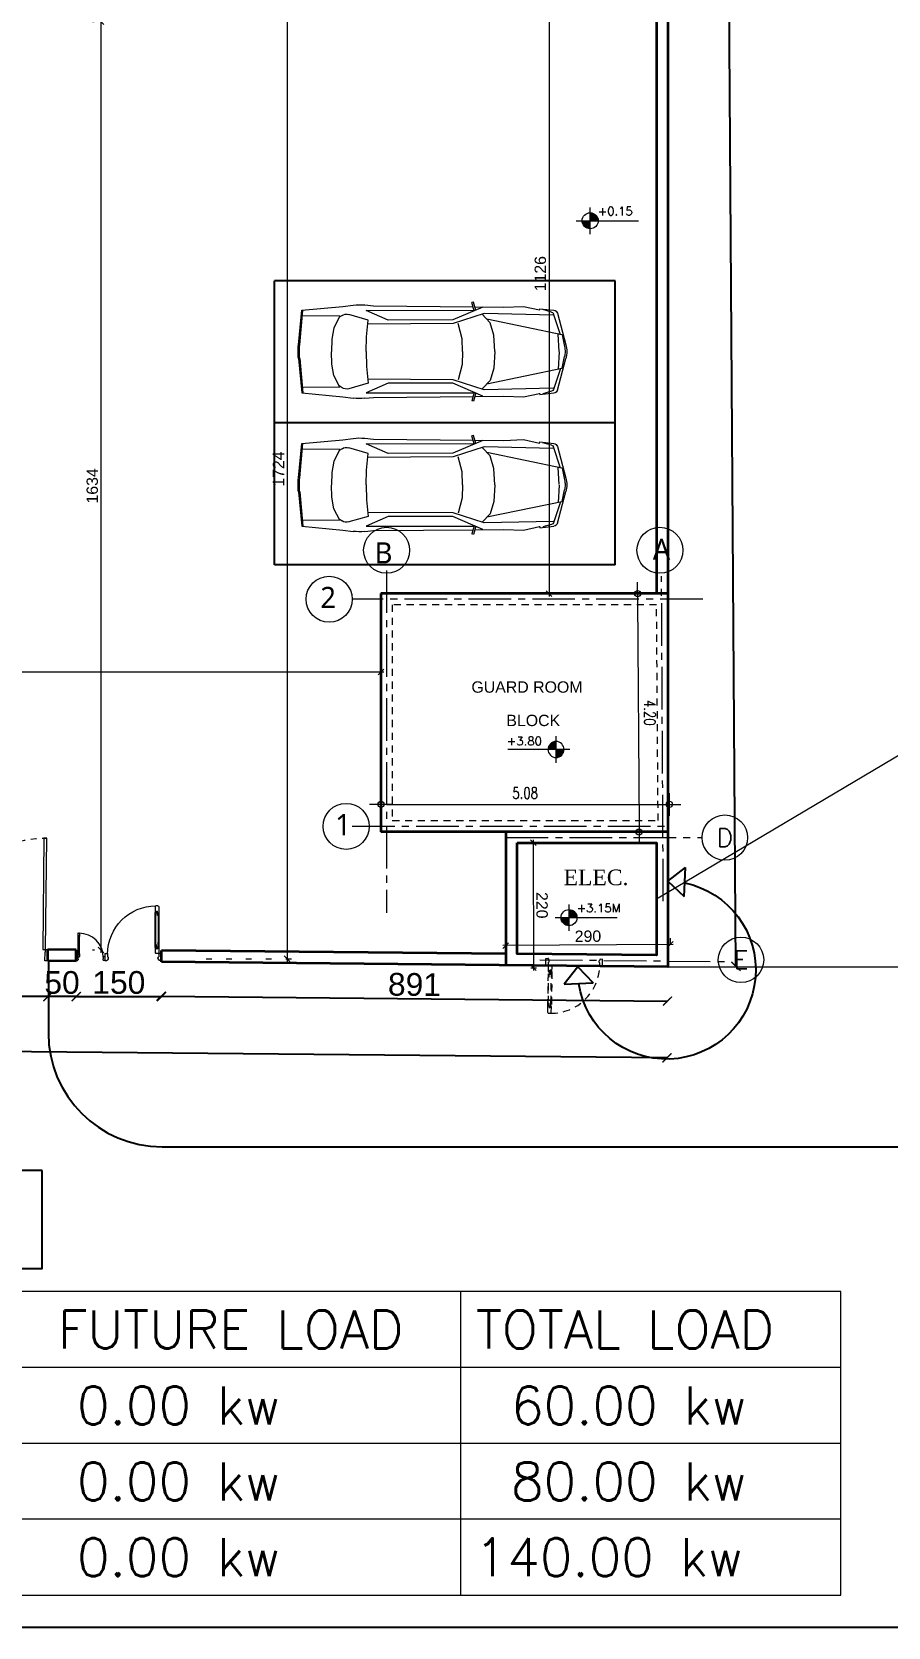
# Model space of a CAD drawing. Header units: millimetres. Extents: x -11627 to -10952, y 10244 to 10588.
# Drawn here: x -11591.97 to -11576.9, y 10440.53 to 10468.62 of the extents above; entities that cross this region are included whole.
import ezdxf
from ezdxf.enums import TextEntityAlignment as Align

# ---------------------------------------------------------------- set-up
doc = ezdxf.new("R2010")
doc.units = ezdxf.units.MM
doc.header["$PDMODE"] = 35
for name, pattern in [('CENTER2', [1.125, 0.75, -0.125, 0.125, -0.125]), ('DOT', [0.25, 0, -0.25]), ('GROUND FLOOR XREF - option 3$0$FATHER FR$0$CENTER2', [1.125, 0.75, -0.125, 0.125, -0.125]), ('HIDDEN2', [0.1875, 0.125, -0.0625]), ('HIDDENX2', [0.75, 0.5, -0.25])]:
    doc.linetypes.add(name, pattern=pattern)
doc.layers.get('0').update_dxf_attribs({"lineweight": 5})
doc.layers.get('DEFPOINTS').update_dxf_attribs({"lineweight": 5})
for name, color, linetype, lineweight in [('A-AXIS LINE', 8, 'GROUND FLOOR XREF - option 3$0$FATHER FR$0$CENTER2', 0), ('A-AXIS TEXT', 54, 'Continuous', 9), ('A-DOOR', 30, 'Continuous', 13), ('A-GEN DIMS INTERNAL', 86, 'Continuous', 5), ('A-TEXT', 3, 'Continuous', 13), ('AXIS', 136, 'CENTER2', 0), ('BORDER A1', 7, 'Continuous', 100), ('CIRCLE', 57, 'Continuous', 5), ('DIM IN', 191, 'Continuous', 5), ('DOORS', 30, 'Continuous', 9), ('HATCH', 8, 'Continuous', 0), ('HATCH-TILE', 8, 'Continuous', 5), ('hidden', 251, 'HIDDEN2', 5), ('LINE-3', 21, 'Continuous', 25), ('STAIR', 34, 'Continuous', 5), ('SYMBOLS LEVEL', 233, 'Continuous', 5), ('TEXT', 30, 'Continuous', 9), ('text1', 32, 'Continuous', 9), ('Title Block', 7, 'Continuous', 0), ('WALLS', 4, 'Continuous', 35)]:
    doc.layers.add(name, color=color, linetype=linetype, lineweight=lineweight)
for name, color, linetype in [('A-OUTER DIMENSION', 52, 'Continuous'), ('A-PLOT LIMIT', 1, 'Continuous'), ('Hatches', 252, 'Continuous')]:
    doc.layers.add(name, color=color, linetype=linetype)
doc.styles.add('Arcan Template Sheet A1$0$banda$0$BANDA AD-0705$0$ZFP', font='')
doc.styles.add('ARIAL', font='arial.ttf')
doc.styles.add('Axis-Circle', font='ROMANS.shx', dxfattribs={"height": 0.4})
doc.styles.add('GROUND FLOOR XREF - option 3$0$STYLE1', font='arial.ttf', dxfattribs={"height": 0.2})
doc.styles.add('SIMPLEX', font='romans.shx', dxfattribs={"width": 0.75})
doc.styles.add('STYLE2', font='times.ttf', dxfattribs={"height": 0.25})
doc.styles.add('T20-200', font='ROMANS.SHX', dxfattribs={"height": 0.4})
doc.styles.get('Arcan Template Sheet A1$0$banda$0$BANDA AD-0705$0$ZFP').set_extended_font_data('Swis721 BT')
doc.dimstyles.new('D100', dxfattribs={"dimtxt": 0.2, "dimasz": 0.1, "dimexe": 0.18, "dimexo": 0.0625, "dimgap": 0.1, "dimtad": 1, "dimzin": 0, "dimdsep": 46, "dimtxsty": 'SIMPLEX', "dimblk": 'DOT1', "dimcen": 0.1, "dimse1": 1, "dimse2": 1, "dimclrd": 256, "dimclre": 256, "dimclrt": 256, "dimadec": 0, "dimazin": 0, "dimtfac": 5, "dimtix": 1, "dimtmove": 2, "dimatfit": 3, "dimfxl": 1, "dimtolj": 1, "dimtzin": 0, "dimlwd": -1, "dimlwe": -1, "dimarcsym": 0})
doc.dimstyles.new('DIM 100', dxfattribs={"dimtxt": 0.2, "dimasz": 0.1, "dimexe": 0.15, "dimexo": 0.2, "dimgap": 0.05, "dimtad": 1, "dimdec": 0, "dimlfac": 100, "dimzin": 1, "dimdsep": 46, "dimtxsty": 'GROUND FLOOR XREF - option 3$0$STYLE1', "dimblk": 'OBLIQUE', "dimcen": 0.02, "dimdle": 0.05, "dimclrd": 256, "dimclre": 6, "dimclrt": 3, "dimadec": 1, "dimazin": 0, "dimtfac": 0.9, "dimtdec": 0, "dimtix": 1, "dimtofl": 0, "dimtmove": 2, "dimatfit": 3, "dimldrblk": 'ARCHTICK', "dimfxl": 1, "dimtolj": 1, "dimtzin": 12, "dimlwd": -1, "dimlwe": -1, "dimarcsym": 0})
doc.dimstyles.new('DIM-LAYOUT', dxfattribs={"dimscale": 0.08, "dimtxt": 5, "dimasz": 2, "dimexe": 100, "dimexo": 100, "dimgap": 0.5, "dimtad": 1, "dimdec": 0, "dimlfac": 100, "dimdsep": 46, "dimtxsty": 'Arcan Template Sheet A1$0$banda$0$BANDA AD-0705$0$ZFP', "dimblk": 'ARCHTICK', "dimcen": 0.2, "dimse1": 1, "dimse2": 1, "dimclrd": 256, "dimclre": 256, "dimclrt": 30, "dimazin": 2, "dimtfac": 1, "dimtdec": 0, "dimtix": 1, "dimtmove": 2, "dimatfit": 3, "dimldrblk": 'ARCHTICK', "dimfxl": 1, "dimtolj": 1, "dimtzin": 0, "dimlwd": -1, "dimarcsym": 0})

# ---------------------------------------------------------------- blocks, each defined once
blk = doc.blocks.new('_ArchTick')
at = {"color": 0, "linetype": 'ByBlock', "const_width": 0.15}
blk.add_lwpolyline([(-0.5, -0.5), (0.5, 0.5)], dxfattribs=at)
blk = doc.blocks.new('*D782')
at = {"layer": 'A-OUTER DIMENSION', "transparency": 16777216}
blk.add_line((-11579.58, 10452.166), (-11579.88, 10494.166), dxfattribs=at)
at = {"layer": 'DEFPOINTS', "color": 0, "transparency": 16777216}
for p in [(-11579.88, 10494.166), (-11580.778, 10494.159), (-11580.478, 10452.159)]:
    blk.add_point(p, dxfattribs=at)
at = {"layer": 'A-OUTER DIMENSION', "transparency": 16777216, "xscale": 0.16, "yscale": 0.16, "zscale": 0.16}
for p, rotation in [((-11579.88, 10494.166), 90.40924860803396), ((-11579.58, 10452.166), 270.409248608034)]:
    blk.add_blockref('_ArchTick', p, dxfattribs=dict(at, rotation=rotation))
at = {"layer": 'A-OUTER DIMENSION', "color": 30, "transparency": 16777216, "insert": (-11579.484, 10473.168), "char_height": 0.4, "attachment_point": 5, "rotation": 270.4092, "style": 'Arcan Template Sheet A1$0$banda$0$BANDA AD-0705$0$ZFP'}
blk.add_mtext('\\A1;4200', dxfattribs=at)
blk = doc.blocks.new('*D783')
at = {"layer": 'A-OUTER DIMENSION', "transparency": 16777216}
blk.add_line((-11589.696, 10451.642), (-11580.784, 10451.556), dxfattribs=at)
at = {"layer": 'DEFPOINTS', "color": 0, "transparency": 16777216}
for p in [(-11589.691, 10452.245), (-11580.778, 10452.159), (-11580.784, 10451.556)]:
    blk.add_point(p, dxfattribs=at)
at = {"layer": 'A-OUTER DIMENSION', "transparency": 16777216, "xscale": 0.16, "yscale": 0.16, "zscale": 0.16}
for p, rotation in [((-11589.696, 10451.642), 179.4518478886534), ((-11580.784, 10451.556), 359.4518478886533)]:
    blk.add_blockref('_ArchTick', p, dxfattribs=dict(at, rotation=rotation))
at = {"layer": 'A-OUTER DIMENSION', "color": 30, "transparency": 16777216, "insert": (-11585.238, 10451.845), "char_height": 0.4, "attachment_point": 5, "rotation": 359.4518, "style": 'Arcan Template Sheet A1$0$banda$0$BANDA AD-0705$0$ZFP'}
blk.add_mtext('\\A1;891', dxfattribs=at)
blk = doc.blocks.new('*D784')
at = {"layer": 'A-OUTER DIMENSION', "transparency": 16777216}
blk.add_line((-11580.794, 10450.555), (-11606.588, 10450.8), dxfattribs=at)
at = {"layer": 'DEFPOINTS', "color": 0, "transparency": 16777216}
for p in [(-11606.573, 10452.405), (-11580.778, 10452.16), (-11606.588, 10450.8)]:
    blk.add_point(p, dxfattribs=at)
at = {"layer": 'A-OUTER DIMENSION', "transparency": 16777216, "xscale": 0.16, "yscale": 0.16, "zscale": 0.16}
for p, rotation in [((-11606.588, 10450.8), 179.4566522086263), ((-11580.794, 10450.555), 359.4566522086263)]:
    blk.add_blockref('_ArchTick', p, dxfattribs=dict(at, rotation=rotation))
at = {"layer": 'A-OUTER DIMENSION', "color": 30, "transparency": 16777216, "insert": (-11593.688, 10450.923), "char_height": 0.4, "attachment_point": 5, "rotation": 359.4567, "style": 'Arcan Template Sheet A1$0$banda$0$BANDA AD-0705$0$ZFP'}
blk.add_mtext('\\A1;2580', dxfattribs=at)
blk = doc.blocks.new('*U112')
for points in [[(90, 100), (40, 100), (40, 2060), (90, 2060)], [(3910, 100), (3960, 100), (3960, 2060), (3910, 2060)]]:
    blk.add_lwpolyline(points, close=True)
for points in [[(50, -100), (50, 50), (40, 50), (40, 100), (0, 100), (0, -100), (50, -100)], [(3950, -100), (3950, 50), (3960, 50), (3960, 100), (4000, 100), (4000, -100), (3950, -100)]]:
    blk.add_lwpolyline(points)
at = {"color": 8, "linetype": 'HIDDENX2', "ltscale": 0.1}
for centre, start, end in [((40, 100), 0, 90), ((3960, 100), 90, 180)]:
    blk.add_arc(centre, 1960, start, end, dxfattribs=at)
blk = doc.blocks.new('_Oblique')
at = {"color": 0, "linetype": 'ByBlock', "lineweight": -2}
blk.add_line((-0.5, -0.5), (0.5, 0.5), dxfattribs=at)
blk = doc.blocks.new('*D827')
at = {"layer": 'A-GEN DIMS INTERNAL', "transparency": 16777216}
blk.add_line((-11582.87, 10470.043), (-11582.87, 10458.678), dxfattribs=at)
at = {"layer": 'A-GEN DIMS INTERNAL', "color": 6, "linetype": 'DOT', "transparency": 16777216}
for p, q in [((-11583.668, 10469.993), (-11582.72, 10469.993)), ((-11583.668, 10458.728), (-11582.72, 10458.728))]:
    blk.add_line(p, q, dxfattribs=at)
at = {"layer": 'DEFPOINTS', "color": 0, "transparency": 16777216}
for p in [(-11583.868, 10469.993), (-11583.868, 10458.728), (-11582.87, 10458.728)]:
    blk.add_point(p, dxfattribs=at)
at = {"layer": 'A-GEN DIMS INTERNAL', "transparency": 16777216, "xscale": 0.1, "yscale": 0.1, "zscale": 0.1}
for p, rotation in [((-11582.87, 10469.993), 90), ((-11582.87, 10458.728), 270)]:
    blk.add_blockref('_Oblique', p, dxfattribs=dict(at, rotation=rotation))
at = {"layer": 'A-GEN DIMS INTERNAL', "color": 3, "transparency": 16777216, "insert": (-11583.022, 10464.361), "char_height": 0.2, "attachment_point": 5, "rotation": 90, "style": 'GROUND FLOOR XREF - option 3$0$STYLE1'}
blk.add_mtext('\\A1;1126', dxfattribs=at)
blk = doc.blocks.new('*D828')
at = {"layer": 'A-GEN DIMS INTERNAL', "color": 6, "linetype": 'DOT', "transparency": 16777216}
for p, q in [((-11590.873, 10468.797), (-11590.906, 10468.797)), ((-11590.871, 10452.454), (-11590.906, 10452.454))]:
    blk.add_line(p, q, dxfattribs=at)
at = {"layer": 'A-GEN DIMS INTERNAL', "transparency": 16777216}
blk.add_line((-11590.756, 10468.847), (-11590.756, 10452.404), dxfattribs=at)
at = {"layer": 'DEFPOINTS', "color": 0, "transparency": 16777216}
for p in [(-11590.673, 10468.797), (-11590.756, 10452.454), (-11590.671, 10452.454)]:
    blk.add_point(p, dxfattribs=at)
at = {"layer": 'A-GEN DIMS INTERNAL', "transparency": 16777216, "xscale": 0.1, "yscale": 0.1, "zscale": 0.1}
for p, rotation in [((-11590.756, 10468.797), 90), ((-11590.756, 10452.454), 270)]:
    blk.add_blockref('_Oblique', p, dxfattribs=dict(at, rotation=rotation))
at = {"layer": 'A-GEN DIMS INTERNAL', "color": 3, "transparency": 16777216, "insert": (-11590.908, 10460.625), "char_height": 0.2, "attachment_point": 5, "rotation": 90, "style": 'GROUND FLOOR XREF - option 3$0$STYLE1'}
blk.add_mtext('\\A1;1634', dxfattribs=at)
blk = doc.blocks.new('*D829')
at = {"layer": 'A-GEN DIMS INTERNAL', "color": 6, "linetype": 'DOT', "transparency": 16777216}
for p, q in [((-11606.278, 10457.547), (-11606.278, 10457.497)), ((-11585.828, 10457.393), (-11585.828, 10457.497))]:
    blk.add_line(p, q, dxfattribs=at)
at = {"layer": 'A-GEN DIMS INTERNAL', "transparency": 16777216}
blk.add_line((-11585.778, 10457.347), (-11606.328, 10457.347), dxfattribs=at)
at = {"layer": 'DEFPOINTS', "color": 0, "transparency": 16777216}
for p in [(-11606.278, 10457.347), (-11606.278, 10457.347), (-11585.828, 10457.193)]:
    blk.add_point(p, dxfattribs=at)
at = {"layer": 'A-GEN DIMS INTERNAL', "transparency": 16777216, "xscale": 0.1, "yscale": 0.1, "zscale": 0.1, "rotation": 180}
blk.add_blockref('_Oblique', (-11606.278, 10457.347), dxfattribs=at)
at = {"layer": 'A-GEN DIMS INTERNAL', "transparency": 16777216, "xscale": 0.1, "yscale": 0.1, "zscale": 0.1}
blk.add_blockref('_Oblique', (-11585.828, 10457.347), dxfattribs=at)
at = {"layer": 'A-GEN DIMS INTERNAL', "color": 3, "transparency": 16777216, "insert": (-11596.053, 10457.499), "char_height": 0.2, "attachment_point": 5, "style": 'GROUND FLOOR XREF - option 3$0$STYLE1'}
blk.add_mtext('\\A1;2045', dxfattribs=at)
blk = doc.blocks.new('car-mers')
for p, q in [((-0.816, 4.255), (-0.789, 4.501)), ((-0.737, 4.561), (-0.18, 4.71)), ((-0.705, 4.494), (-0.732, 3.273)), ((-0.359, 4.618), (-0.728, 4.492)), ((-0.351, 4.667), (-0.632, 3.319)), ((-0.065, 4.594), (-0.369, 4.577)), ((-0.355, 4.643), (-0.149, 4.686)), ((-0.057, 4.594), (0.247, 4.577)), ((0.233, 4.643), (0.027, 4.686)), ((0.615, 4.561), (0.058, 4.71)), ((0.228, 4.667), (0.509, 3.319)), ((0.236, 4.618), (0.606, 4.492)), ((0.582, 4.494), (0.61, 3.273)), ((0.694, 4.255), (0.667, 4.501)), ((-0.857, 3.962), (-0.796, 4.247)), ((-0.79, 4.248), (-0.816, 4.255)), ((-0.758, 4.46), (-0.802, 4.305)), ((0.636, 4.46), (0.68, 4.305)), ((0.667, 4.248), (0.694, 4.255)), ((0.735, 3.962), (0.674, 4.247)), ((-0.845, 3.621), (-0.857, 3.962)), ((0.723, 3.621), (0.735, 3.962)), ((-0.85, 3.106), (-0.845, 3.621)), ((-0.57, 3.378), (-0.719, 3.236)), ((-0.352, 3.445), (-0.57, 3.378)), ((-0.061, 3.459), (-0.352, 3.445)), ((-0.061, 3.459), (0.229, 3.445)), ((0.229, 3.445), (0.448, 3.378)), ((0.448, 3.378), (0.596, 3.236)), ((0.728, 3.106), (0.723, 3.621)), ((-0.789, 3.124), (-0.932, 3.083)), ((-0.782, 3.097), (-0.925, 3.056)), ((-0.844, 3.252), (-0.618, 2.724)), ((-0.786, 1.196), (-0.789, 3.099)), ((-0.732, 3.273), (-0.556, 2.726)), ((0.61, 3.273), (0.434, 2.726)), ((0.722, 3.252), (0.496, 2.724)), ((0.66, 3.097), (0.802, 3.056)), ((0.664, 1.196), (0.667, 3.099)), ((0.667, 3.124), (0.81, 3.083)), ((-0.932, 3.083), (-0.925, 3.056)), ((-0.867, 1.323), (-0.85, 3.082)), ((-0.289, 2.886), (-0.557, 2.817)), ((-0.061, 2.893), (-0.289, 2.886)), ((-0.061, 2.893), (0.167, 2.886)), ((0.167, 2.886), (0.435, 2.817)), ((0.745, 1.323), (0.728, 3.082)), ((0.81, 3.083), (0.802, 3.056)), ((-0.618, 2.724), (-0.615, 1.581)), ((-0.556, 2.726), (-0.545, 1.225)), ((0.434, 2.726), (0.423, 1.225)), ((0.496, 2.724), (0.493, 1.581)), ((-0.615, 1.581), (-0.786, 1.196)), ((0.493, 1.581), (0.664, 1.196)), ((-0.883, 1.17), (-0.867, 1.323)), ((-0.616, 1.233), (-0.714, 0.891)), ((-0.323, 1.199), (-0.616, 1.233)), ((-0.061, 1.194), (-0.323, 1.199)), ((-0.061, 1.194), (0.2, 1.199)), ((0.2, 1.199), (0.494, 1.233)), ((0.494, 1.233), (0.591, 0.891)), ((0.761, 1.17), (0.745, 1.323)), ((-0.856, 0.785), (-0.88, 0.967)), ((-0.714, 0.888), (-0.715, 0.888)), ((0.592, 0.888), (0.592, 0.888)), ((0.733, 0.785), (0.758, 0.967)), ((-0.789, 0.061), (-0.856, 0.785)), ((-0.697, 0.771), (-0.665, 0.723)), ((-0.684, 0.733), (-0.691, 0.077)), ((-0.684, 0.733), (-0.48, 0.629)), ((-0.48, 0.629), (-0.279, 0.593)), ((-0.279, 0.594), (-0.064, 0.583)), ((0.157, 0.594), (-0.058, 0.583)), ((0.357, 0.629), (0.157, 0.593)), ((0.562, 0.733), (0.357, 0.629)), ((0.574, 0.771), (0.543, 0.723)), ((0.562, 0.733), (0.568, 0.077)), ((0.666, 0.061), (0.733, 0.785)), ((-0.183, 0.004), (-0.789, 0.061)), ((-0.183, 0.026), (-0.787, 0.083)), ((0.061, 0.026), (0.665, 0.083)), ((0.061, 0.004), (0.666, 0.061))]:
    blk.add_line(p, q)
for centre, radius, start, end in [((-0.719, 4.493), 0.071, 104.9567, 173.808), ((-0.033, 4.162), 0.568, 92.8019, 104.9567), ((-0.034, 4.13), 0.568, 92.7805, 101.7129), ((-0.089, 4.162), 0.568, 75.0433, 87.1981), ((-0.089, 4.13), 0.568, 78.2871, 87.2195), ((0.596, 4.493), 0.071, 6.192, 75.0433), ((-0.713, 4.447), 0.0473, 108.8288, 164.132), ((0.591, 4.447), 0.0473, 15.868, 71.1712), ((-0.036, 1.081), 0.851, 173.9925, 187.6898), ((-0.086, 1.081), 0.851, 352.3102, 6.0075), ((-0.578, 0.849), 0.142, 162.7984, 213.3541), ((0.456, 0.849), 0.142, 326.6459, 17.2016), ((-0.052, 1.439), 1.419, 264.6774, 269.6123), ((-0.052, 1.417), 1.419, 264.6774, 269.6182), ((-0.071, 1.439), 1.419, 270.3877, 275.3226), ((-0.071, 1.417), 1.419, 270.3818, 275.3226)]:
    blk.add_arc(centre, radius, start, end)
blk = doc.blocks.new('554')
at = {"layer": 'Hatches'}
for p, q in [((-11357.248, 10376.821), (-11357.248, 10381.821)), ((-11351.248, 10381.821), (-11357.248, 10381.821)), ((-11351.248, 10376.821), (-11351.248, 10381.821)), ((-11351.248, 10379.321), (-11357.248, 10379.321)), ((-11351.248, 10376.821), (-11357.248, 10376.821))]:
    blk.add_line(p, q, dxfattribs=at)
at = {"layer": 'HATCH-TILE', "ltscale": 0.3, "xscale": -1, "rotation": 270}
for p in [(-11356.829, 10380.636), (-11356.829, 10378.29)]:
    blk.add_blockref('car-mers', p, dxfattribs=at)
blk = doc.blocks.new('*D830')
at = {"layer": 'A-GEN DIMS INTERNAL', "color": 6, "linetype": 'DOT', "transparency": 16777216}
for p, q in [((-11587.56, 10469.544), (-11587.63, 10469.544)), ((-11588.905, 10452.299), (-11587.33, 10452.299))]:
    blk.add_line(p, q, dxfattribs=at)
at = {"layer": 'A-GEN DIMS INTERNAL', "transparency": 16777216}
blk.add_line((-11587.48, 10469.594), (-11587.48, 10452.249), dxfattribs=at)
at = {"layer": 'DEFPOINTS', "color": 0, "transparency": 16777216}
for p in [(-11587.36, 10469.544, -0.002), (-11589.105, 10452.299, 0.003), (-11587.48, 10452.299)]:
    blk.add_point(p, dxfattribs=at)
at = {"layer": 'A-GEN DIMS INTERNAL', "transparency": 16777216, "xscale": 0.1, "yscale": 0.1, "zscale": 0.1}
for p, rotation in [((-11587.48, 10469.544), 90), ((-11587.48, 10452.299), 270)]:
    blk.add_blockref('_Oblique', p, dxfattribs=dict(at, rotation=rotation))
at = {"layer": 'A-GEN DIMS INTERNAL', "color": 3, "transparency": 16777216, "insert": (-11587.631, 10460.922), "char_height": 0.2, "attachment_point": 5, "rotation": 90, "style": 'GROUND FLOOR XREF - option 3$0$STYLE1'}
blk.add_mtext('\\A1;1724', dxfattribs=at)
blk = doc.blocks.new('DDW')
at = {"layer": 'SYMBOLS LEVEL'}
h = blk.add_hatch(color=256, dxfattribs=at)
edge = h.paths.add_edge_path()
edge.add_line((-11621.43, 10035.115), (-11621.43, 10034.975))
edge.add_line((-11621.43, 10034.975), (-11621.289, 10034.975))
edge.add_arc((-11621.43, 10034.975), 0.141, 0, 90)
edge = h.paths.add_edge_path()
edge.add_line((-11621.43, 10034.834), (-11621.43, 10034.975))
edge.add_line((-11621.43, 10034.975), (-11621.571, 10034.975))
edge.add_arc((-11621.43, 10034.975), 0.141, 180, 270)
for p, q in [((-11621.43, 10034.74), (-11621.43, 10035.209)), ((-11621.674, 10034.975), (-11620.58, 10034.975))]:
    blk.add_line(p, q, dxfattribs=at)
blk.add_circle((-11621.43, 10034.975), 0.141, dxfattribs=at)
blk = doc.blocks.new('ADM FRAME-A2')
at = {"layer": 'BORDER A1', "lineweight": 25}
blk.add_lwpolyline([(-58.529, 2.457), (-11.557, 2.457), (-11.557, 40.943), (-58.529, 40.943)], close=True, dxfattribs=at)
blk = doc.blocks.new('TGTGTGTGG')
at = {"layer": 'hidden'}
for p, q in [((-11350.984, 10365.245), (-11350.984, 10365.445)), ((-11350.984, 10365.37), (-11350.947, 10365.37)), ((-11350.984, 10365.245), (-11350.984, 10365.37)), ((-11350.934, 10365.353), (-11350.934, 10365.357)), ((-11350.934, 10365.257), (-11350.934, 10365.307)), ((-11350.934, 10365.307), (-11350.934, 10365.307)), ((-11350.922, 10365.32), (-11350.922, 10365.341)), ((-11350.047, 10365.32), (-11350.047, 10365.341)), ((-11350.034, 10365.353), (-11350.034, 10365.357)), ((-11350.034, 10365.307), (-11350.034, 10365.307)), ((-11350.034, 10365.257), (-11350.034, 10365.307)), ((-11349.984, 10365.37), (-11350.022, 10365.37)), ((-11349.984, 10365.252), (-11349.984, 10365.452)), ((-11349.984, 10365.245), (-11349.984, 10365.37)), ((-11350.984, 10365.245), (-11350.947, 10365.245)), ((-11350.95, 10365.243), (-11350.95, 10365.243)), ((-11350.949, 10365.245), (-11350.938, 10365.245)), ((-11350.949, 10365.242), (-11350.939, 10365.242)), ((-11350.943, 10365.242), (-11350.94, 10365.242)), ((-11350.939, 10365.242), (-11350.941, 10365.242)), ((-11350.938, 10365.242), (-11350.938, 10365.247)), ((-11350.932, 10365.242), (-11350.938, 10365.242)), ((-11350.938, 10365.23), (-11350.938, 10365.24)), ((-11350.938, 10365.239), (-11350.938, 10365.24)), ((-11350.936, 10365.229), (-11350.936, 10365.229)), ((-11350.934, 10365.23), (-11350.934, 10365.242)), ((-11350.934, 10365.138), (-11350.934, 10365.232)), ((-11350.931, 10365.138), (-11350.934, 10365.138)), ((-11350.934, 10364.526), (-11350.934, 10365.138)), ((-11350.925, 10365.078), (-11350.927, 10365.078)), ((-11350.927, 10365.078), (-11350.927, 10365.045)), ((-11350.927, 10364.586), (-11350.927, 10365.078)), ((-11350.922, 10365.245), (-11350.884, 10365.245)), ((-11350.917, 10365.086), (-11350.912, 10365.151)), ((-11350.915, 10365.126), (-11350.912, 10365.163)), ((-11350.894, 10365.163), (-11350.912, 10365.163)), ((-11350.894, 10365.151), (-11350.912, 10365.151)), ((-11350.892, 10365.126), (-11350.894, 10365.163)), ((-11350.89, 10365.086), (-11350.894, 10365.151)), ((-11350.882, 10365.078), (-11350.88, 10365.078)), ((-11350.88, 10365.078), (-11350.88, 10365.045)), ((-11350.88, 10364.586), (-11350.88, 10365.078)), ((-11350.876, 10365.138), (-11350.872, 10365.138)), ((-11350.872, 10365.138), (-11350.872, 10365.232)), ((-11350.872, 10365.138), (-11350.872, 10364.526)), ((-11349.984, 10365.245), (-11350.022, 10365.245)), ((-11350.931, 10364.526), (-11350.934, 10364.526)), ((-11350.934, 10364.42), (-11350.934, 10364.526)), ((-11350.925, 10364.586), (-11350.927, 10364.586)), ((-11350.917, 10364.577), (-11350.912, 10364.513)), ((-11350.915, 10364.538), (-11350.912, 10364.501)), ((-11350.894, 10364.513), (-11350.912, 10364.513)), ((-11350.894, 10364.501), (-11350.912, 10364.501)), ((-11350.89, 10364.577), (-11350.894, 10364.513)), ((-11350.892, 10364.538), (-11350.894, 10364.501)), ((-11350.882, 10364.586), (-11350.88, 10364.586)), ((-11350.876, 10364.526), (-11350.872, 10364.526)), ((-11350.872, 10364.42), (-11350.872, 10364.526)), ((-11350.922, 10364.407), (-11350.884, 10364.407))]:
    blk.add_line(p, q, dxfattribs=at)
for radius in [0.00459, 0.00252]:
    blk.add_circle((-11350.938, 10365.242), radius, dxfattribs=at)
for centre, radius, start, end in [((-11350.947, 10365.357), 0.0125, 0, 90), ((-11350.947, 10365.257), 0.0125, 270, 0), ((-11350.934, 10365.341), 0.0125, 0, 90), ((-11350.934, 10365.32), 0.0125, 270, 0), ((-11350.884, 10365.257), 0.85, 270, 0), ((-11350.034, 10365.341), 0.0125, 90, 180), ((-11350.034, 10365.32), 0.0125, 180, 270), ((-11350.022, 10365.357), 0.0125, 90, 180), ((-11350.022, 10365.257), 0.0125, 180, 270), ((-11350.949, 10365.243), 0.00125, 90, 180), ((-11350.949, 10365.243), 0.00125, 180, 270), ((-11350.939, 10365.24), 0.00125, 0, 90), ((-11350.938, 10365.242), 0.00312, 360, 90), ((-11350.936, 10365.23), 0.00125, 180, 270), ((-11350.936, 10365.23), 0.00125, 270, 0), ((-11350.922, 10365.232), 0.0125, 90, 180), ((-11350.918, 10365.138), 0.0125, 180, 286.6378), ((-11350.917, 10365.078), 0.00823, 89.3814, 180.0004), ((-11350.888, 10365.138), 0.0125, 253.3622, 0), ((-11350.89, 10365.078), 0.00823, 359.9999, 90.6186), ((-11350.884, 10365.232), 0.0125, 0, 90), ((-11350.922, 10364.42), 0.0125, 180, 270), ((-11350.918, 10364.526), 0.0125, 73.3622, 180), ((-11350.917, 10364.586), 0.00823, 179.9996, 270.6186), ((-11350.888, 10364.526), 0.0125, 0, 106.6378), ((-11350.89, 10364.586), 0.00823, 269.3814, 0.0001), ((-11350.884, 10364.42), 0.0125, 270, 0)]:
    blk.add_arc(centre, radius, start, end, dxfattribs=at)
blk = doc.blocks.new('Axis-Circle')
at = {"color": 0}
blk.add_circle((0, 0), 0.4, dxfattribs=at)
at = {"color": 4, "style": 'Axis-Circle'}
blk.add_attdef('NO', text='', height=0.32, dxfattribs=at).set_placement((0, 0), align=Align.MIDDLE_CENTER)
blk = doc.blocks.new('*D790')
at = {"layer": 'A-GEN DIMS INTERNAL', "color": 6, "linetype": 'DOT', "transparency": 16777216}
for p, q in [((-11583.189, 10454.342), (-11582.997, 10454.342)), ((-11583.188, 10452.142), (-11582.995, 10452.143))]:
    blk.add_line(p, q, dxfattribs=at)
at = {"layer": 'A-GEN DIMS INTERNAL', "transparency": 16777216}
blk.add_line((-11583.147, 10454.392), (-11583.145, 10452.092), dxfattribs=at)
at = {"layer": 'DEFPOINTS', "color": 0, "transparency": 16777216}
for p in [(-11583.389, 10454.342), (-11583.388, 10452.142), (-11583.145, 10452.142)]:
    blk.add_point(p, dxfattribs=at)
at = {"layer": 'A-GEN DIMS INTERNAL', "transparency": 16777216, "xscale": 0.1, "yscale": 0.1, "zscale": 0.1}
for p, rotation in [((-11583.147, 10454.342), 90.03634472179334), ((-11583.145, 10452.142), 270.0363447217933)]:
    blk.add_blockref('_Oblique', p, dxfattribs=dict(at, rotation=rotation))
at = {"layer": 'A-GEN DIMS INTERNAL', "color": 3, "transparency": 16777216, "insert": (-11582.994, 10453.242), "char_height": 0.2, "attachment_point": 5, "rotation": 270.0363, "style": 'GROUND FLOOR XREF - option 3$0$STYLE1'}
blk.add_mtext('\\A1;220', dxfattribs=at)
blk = doc.blocks.new('*D789')
at = {"layer": 'A-GEN DIMS INTERNAL', "color": 6, "linetype": 'DOT', "transparency": 16777216}
for p, q in [((-11583.634, 10452.541), (-11583.635, 10452.683)), ((-11580.734, 10452.561), (-11580.735, 10452.704))]:
    blk.add_line(p, q, dxfattribs=at)
at = {"layer": 'A-GEN DIMS INTERNAL', "transparency": 16777216}
blk.add_line((-11580.684, 10452.554), (-11583.684, 10452.533), dxfattribs=at)
at = {"layer": 'DEFPOINTS', "color": 0, "transparency": 16777216}
for p in [(-11583.634, 10452.533), (-11583.633, 10452.341), (-11580.733, 10452.361)]:
    blk.add_point(p, dxfattribs=at)
at = {"layer": 'A-GEN DIMS INTERNAL', "transparency": 16777216, "xscale": 0.1, "yscale": 0.1, "zscale": 0.1}
for p, rotation in [((-11580.734, 10452.554), 0.4003208822252535), ((-11583.634, 10452.533), 180.4003208822253)]:
    blk.add_blockref('_Oblique', p, dxfattribs=dict(at, rotation=rotation))
at = {"layer": 'A-GEN DIMS INTERNAL', "color": 3, "transparency": 16777216, "insert": (-11582.185, 10452.696), "char_height": 0.2, "attachment_point": 5, "rotation": 0.4003, "style": 'GROUND FLOOR XREF - option 3$0$STYLE1'}
blk.add_mtext('\\A1;290', dxfattribs=at)
blk = doc.blocks.new('DOT1')
at = {"color": 0}
for p, q in [((-2, 0), (2, 0)), ((0, -2), (0, 2))]:
    blk.add_line(p, q, dxfattribs=at)
blk.add_circle((0, 0), 0.54, dxfattribs=at)
blk = doc.blocks.new('*D791')
at = {"layer": 'DEFPOINTS', "color": 0, "transparency": 16777216}
for p in [(-11581.128, 10458.729, 0), (-11581.284, 10454.53), (-11581.101, 10454.531, 0)]:
    blk.add_point(p, dxfattribs=at)
at = {"layer": 'DIM IN', "transparency": 16777216}
blk.add_line((-11581.31, 10458.628), (-11581.284, 10454.63), dxfattribs=at)
at = {"layer": 'DIM IN', "transparency": 16777216, "xscale": 0.1, "yscale": 0.1, "zscale": 0.1}
for p, rotation in [((-11581.311, 10458.728), 90.37025955181832), ((-11581.284, 10454.53), 270.3702595518183)]:
    blk.add_blockref('DOT1', p, dxfattribs=dict(at, rotation=rotation))
at = {"layer": 'DIM IN', "transparency": 16777216, "insert": (-11581.097, 10456.63), "char_height": 0.2, "attachment_point": 5, "rotation": 270.3703, "style": 'SIMPLEX'}
blk.add_mtext('\\A1;4.20', dxfattribs=at)
blk = doc.blocks.new('*D792')
at = {"layer": 'DEFPOINTS', "color": 0, "transparency": 16777216}
for p in [(-11580.75, 10455.018), (-11585.828, 10454.732, 0), (-11580.75, 10454.733, 0)]:
    blk.add_point(p, dxfattribs=at)
at = {"layer": 'DIM IN', "transparency": 16777216}
blk.add_line((-11585.729, 10455.017), (-11580.85, 10455.018), dxfattribs=at)
at = {"layer": 'DIM IN', "transparency": 16777216, "xscale": 0.1, "yscale": 0.1, "zscale": 0.1}
for p, rotation in [((-11585.829, 10455.017), 180.0161166691569), ((-11580.75, 10455.018), 0.016116669156922)]:
    blk.add_blockref('DOT1', p, dxfattribs=dict(at, rotation=rotation))
at = {"layer": 'DIM IN', "transparency": 16777216, "insert": (-11583.289, 10455.218), "char_height": 0.2, "attachment_point": 5, "rotation": 0.0161, "style": 'SIMPLEX'}
blk.add_mtext('\\A1;5.08', dxfattribs=at)
blk = doc.blocks.new('D-P-10-80')
at = {"color": 0}
for p, q in [((0.04, 0.76), (0.04, 0.675)), ((0.043, 0.675), (0.04, 0.675)), ((0.04, 0.675), (0.04, 0.185)), ((0.05, 0.77), (0.08, 0.77)), ((0.054, 0.634), (0.058, 0.685)), ((0.056, 0.666), (0.058, 0.695)), ((0.072, 0.695), (0.058, 0.695)), ((0.072, 0.685), (0.058, 0.685)), ((0.074, 0.666), (0.072, 0.695)), ((0.076, 0.634), (0.072, 0.685)), ((0.087, 0.675), (0.09, 0.675)), ((0.09, 0.76), (0.09, 0.675)), ((0.09, 0.185), (0.09, 0.675)), ((0.046, 0.627), (0.046, 0.233)), ((0.048, 0.627), (0.046, 0.627)), ((0.082, 0.627), (0.084, 0.627)), ((0.084, 0.627), (0.084, 0.233)), ((0.046, 0.233), (0.046, 0.259)), ((0.048, 0.233), (0.046, 0.233)), ((0.054, 0.227), (0.058, 0.175)), ((0.076, 0.227), (0.072, 0.175)), ((0.082, 0.233), (0.084, 0.233)), ((0.084, 0.233), (0.084, 0.259)), ((0, 0.1), (0.03, 0.1)), ((0, 0.1), (0, 0)), ((0, 0), (0.03, 0)), ((0.027, 0.102), (0.027, 0.101)), ((0.028, 0.103), (0.036, 0.103)), ((0.028, 0.1), (0.037, 0.1)), ((0.033, 0.103), (0.035, 0.103)), ((0.036, 0.103), (0.035, 0.103)), ((0.037, 0.112), (0.037, 0.104)), ((0.037, 0.105), (0.037, 0.104)), ((0.042, 0.103), (0.037, 0.103)), ((0.037, 0.103), (0.037, 0.098)), ((0.038, 0.113), (0.039, 0.113)), ((0.043, 0.185), (0.04, 0.185)), ((0.04, 0.185), (0.04, 0.11)), ((0.04, 0.112), (0.04, 0.103)), ((0.04, 0.09), (0.04, 0.05)), ((0.04, 0.05), (0.04, 0.05)), ((0.04, 0.013), (0.04, 0.01)), ((0.05, 0.1), (0.08, 0.1)), ((0.05, 0.04), (0.05, 0.023)), ((0.056, 0.195), (0.058, 0.165)), ((0.072, 0.175), (0.058, 0.175)), ((0.072, 0.165), (0.058, 0.165)), ((0.074, 0.195), (0.072, 0.165)), ((0.087, 0.185), (0.09, 0.185)), ((0.09, 0.185), (0.09, 0.11)), ((0.75, 0.04), (0.75, 0.023)), ((0.76, 0.09), (0.76, 0.05)), ((0.76, 0.05), (0.76, 0.05)), ((0.76, 0.013), (0.76, 0.01)), ((0.8, 0.1), (0.77, 0.1)), ((0.8, 0), (0.77, 0)), ((0.8, 0.1), (0.8, 0))]:
    blk.add_line(p, q, dxfattribs=at)
for radius in [0.00367, 0.00201]:
    blk.add_circle((0.037, 0.103), radius, dxfattribs=at)
for centre, radius, start, end in [((0.05, 0.76), 0.01, 90, 180), ((0.053, 0.675), 0.01, 180, 286.6378), ((0.077, 0.675), 0.01, 253.3622, 0), ((0.08, 0.76), 0.01, 0, 90), ((0.08, 0.09), 0.68, 0, 90), ((0.054, 0.627), 0.00659, 89.3814, 180.0004), ((0.076, 0.627), 0.00659, 359.9999, 90.6186), ((0.054, 0.233), 0.00659, 179.9996, 270.6186), ((0.076, 0.233), 0.00659, 269.3814, 0.0001), ((0.028, 0.102), 0.001, 90, 180), ((0.028, 0.101), 0.001, 180, 270), ((0.03, 0.09), 0.01, 0, 90), ((0.03, 0.01), 0.01, 270, 0), ((0.036, 0.104), 0.001, 270, 0), ((0.038, 0.112), 0.001, 90, 180), ((0.037, 0.103), 0.0025, 270, 0), ((0.039, 0.112), 0.001, 0, 90), ((0.05, 0.11), 0.01, 180, 270), ((0.04, 0.04), 0.01, 0, 90), ((0.04, 0.023), 0.01, 270, 0), ((0.053, 0.185), 0.01, 73.3622, 180), ((0.077, 0.185), 0.01, 0, 106.6378), ((0.08, 0.11), 0.01, 270, 0), ((0.76, 0.04), 0.01, 90, 180), ((0.76, 0.023), 0.01, 180, 270), ((0.77, 0.09), 0.01, 90, 180), ((0.77, 0.01), 0.01, 180, 270)]:
    blk.add_arc(centre, radius, start, end, dxfattribs=at)
blk = doc.blocks.new('*D773')
at = {"layer": 'A-OUTER DIMENSION', "transparency": 16777216}
blk.add_line((-11591.191, 10451.634), (-11589.691, 10451.634), dxfattribs=at)
at = {"layer": 'DEFPOINTS', "color": 0, "transparency": 16777216}
for p in [(-11591.191, 10452.259), (-11589.691, 10452.245), (-11589.691, 10451.634)]:
    blk.add_point(p, dxfattribs=at)
at = {"layer": 'A-OUTER DIMENSION', "transparency": 16777216, "xscale": 0.16, "yscale": 0.16, "zscale": 0.16, "rotation": 180}
blk.add_blockref('_ArchTick', (-11591.191, 10451.634), dxfattribs=at)
at = {"layer": 'A-OUTER DIMENSION', "transparency": 16777216, "xscale": 0.16, "yscale": 0.16, "zscale": 0.16}
blk.add_blockref('_ArchTick', (-11589.691, 10451.634), dxfattribs=at)
at = {"layer": 'A-OUTER DIMENSION', "color": 30, "transparency": 16777216, "insert": (-11590.441, 10451.88), "char_height": 0.4, "attachment_point": 5, "style": 'Arcan Template Sheet A1$0$banda$0$BANDA AD-0705$0$ZFP'}
blk.add_mtext('\\A1;150', dxfattribs=at)
blk = doc.blocks.new('*D774')
at = {"layer": 'A-OUTER DIMENSION', "transparency": 16777216}
for p, q in [((-11591.691, 10451.634), (-11591.851, 10451.634)), ((-11591.191, 10451.634), (-11591.691, 10451.634)), ((-11591.191, 10451.634), (-11591.031, 10451.634))]:
    blk.add_line(p, q, dxfattribs=at)
at = {"layer": 'DEFPOINTS', "color": 0, "transparency": 16777216}
for p in [(-11591.691, 10452.264), (-11591.191, 10452.259), (-11591.691, 10451.634)]:
    blk.add_point(p, dxfattribs=at)
at = {"layer": 'A-OUTER DIMENSION', "transparency": 16777216, "xscale": 0.16, "yscale": 0.16, "zscale": 0.16}
blk.add_blockref('_ArchTick', (-11591.691, 10451.634), dxfattribs=at)
at = {"layer": 'A-OUTER DIMENSION', "transparency": 16777216, "xscale": 0.16, "yscale": 0.16, "zscale": 0.16, "rotation": 180}
blk.add_blockref('_ArchTick', (-11591.191, 10451.634), dxfattribs=at)
at = {"layer": 'A-OUTER DIMENSION', "color": 30, "transparency": 16777216, "insert": (-11591.441, 10451.88), "char_height": 0.4, "attachment_point": 5, "style": 'Arcan Template Sheet A1$0$banda$0$BANDA AD-0705$0$ZFP'}
blk.add_mtext('\\A1;50', dxfattribs=at)
blk = doc.blocks.new('*D775')
at = {"layer": 'A-OUTER DIMENSION', "transparency": 16777216}
blk.add_line((-11591.691, 10451.634), (-11595.691, 10451.634), dxfattribs=at)
at = {"layer": 'DEFPOINTS', "color": 0, "transparency": 16777216}
for p in [(-11595.691, 10452.302), (-11591.691, 10452.264), (-11595.691, 10451.634)]:
    blk.add_point(p, dxfattribs=at)
at = {"layer": 'A-OUTER DIMENSION', "transparency": 16777216, "xscale": 0.16, "yscale": 0.16, "zscale": 0.16, "rotation": 180}
blk.add_blockref('_ArchTick', (-11595.691, 10451.634), dxfattribs=at)
at = {"layer": 'A-OUTER DIMENSION', "transparency": 16777216, "xscale": 0.16, "yscale": 0.16, "zscale": 0.16}
blk.add_blockref('_ArchTick', (-11591.691, 10451.634), dxfattribs=at)
at = {"layer": 'A-OUTER DIMENSION', "color": 30, "transparency": 16777216, "insert": (-11593.691, 10451.88), "char_height": 0.4, "attachment_point": 5, "style": 'Arcan Template Sheet A1$0$banda$0$BANDA AD-0705$0$ZFP'}
blk.add_mtext('\\A1;400', dxfattribs=at)
blk = doc.blocks.new('HGTDFH')
at = {"true_color": 0x939598}
h = blk.add_hatch(dxfattribs=at)
h.set_pattern_fill('ANSI32', color=252)
h.paths.add_polyline_path([(1964.649, -695.504), (1964.479, -695.553), (1964.671, -695.679)])
h.paths.add_polyline_path([(1964.312, -694.39), (1964.205, -694.594), (1964.378, -694.554)])
for p, q in [((1964.205, -694.594), (1964.312, -694.39)), ((1964.378, -694.554), (1964.312, -694.39)), ((1964.378, -694.554), (1964.205, -694.594)), ((1964.649, -695.504), (1964.479, -695.553)), ((1964.649, -695.504), (1964.671, -695.679)), ((1964.671, -695.679), (1964.479, -695.553))]:
    blk.add_line(p, q)
blk.add_arc((1964.027, -695.168), 0.707, 71.1606, 320.6759)

msp = doc.modelspace()

# ---------------------------------------------------------------- linework, layer by layer
at = {"layer": 'A-AXIS LINE'}
for p, q in [((-11583.633, 10454.433), (-11580.175, 10454.433)), ((-11583.032, 10452.282), (-11579.767, 10452.251))]:
    msp.add_line(p, q, dxfattribs=at)
at = {"layer": 'A-PLOT LIMIT'}
for p, q in [((-11591.681, 10452.264), (-11591.681, 10450.924)), ((-11589.681, 10448.991), (-11568.448, 10448.991))]:
    msp.add_line(p, q, dxfattribs=at)
msp.add_lwpolyline([(-11591.791, 10448.573), (-11595.548, 10448.573), (-11595.548, 10446.849), (-11591.791, 10446.849)], close=True, dxfattribs=at)
msp.add_arc((-11589.681, 10450.991), 2, 180, 270, dxfattribs=at)
at = {"layer": 'AXIS'}
for p, q in [((-11585.728, 10459.138, 0.001), (-11585.728, 10453.111, 0.001)), ((-11580.859, 10453.312, 0.001), (-11580.89, 10459.037, 0.002)), ((-11580.163, 10458.63, 0.001), (-11586.335, 10458.63, 0.001)), ((-11586.335, 10454.632, 0.001), (-11580.748, 10454.632, 0.001))]:
    msp.add_line(p, q, dxfattribs=at)
at = {"layer": 'CIRCLE'}
for centre in [(-11585.728, 10459.491, 0.001), (-11580.918, 10459.491, 0.001), (-11586.74, 10458.63, 0.001), (-11586.44, 10454.631, 0.001)]:
    msp.add_circle(centre, 0.405, dxfattribs=at)
at = {"layer": 'DIM IN'}
msp.add_line((-11580.778, 10452.159), (-11570.917, 10452.159), dxfattribs=at)
at = {"layer": 'HATCH', "ltscale": 0.5}
for p, q in [((-11573.864, 10457.574), (-11580.978, 10453.352)), ((-11584.423, 10441.094, 0), (-11584.423, 10446.442, 0)), ((-11577.737, 10445.105, 0), (-11613.84, 10445.105, 0)), ((-11577.737, 10443.768, 0), (-11613.84, 10443.768, 0)), ((-11577.737, 10442.431, 0), (-11613.84, 10442.431, 0))]:
    msp.add_line(p, q, dxfattribs=at)
at = {"layer": 'HATCH', "ltscale": 0.5, "elevation": 0}
msp.add_lwpolyline([(-11613.84, 10441.094), (-11577.737, 10441.094), (-11577.737, 10446.442), (-11613.84, 10446.442)], close=True, dxfattribs=at)
at = {"layer": 'hidden'}
msp.add_lwpolyline([(-11580.977, 10458.53), (-11585.628, 10458.53), (-11585.628, 10454.732), (-11580.95, 10454.732)], close=True, dxfattribs=at)
at = {"layer": 'WALLS'}
for p, q in [((-11580.778, 10458.73), (-11585.828, 10458.73)), ((-11585.828, 10458.73), (-11585.828, 10454.532)), ((-11583.633, 10454.532), (-11583.633, 10452.187)), ((-11591.191, 10452.459), (-11591.691, 10452.464)), ((-11591.691, 10452.264), (-11591.691, 10452.464)), ((-11591.191, 10452.259), (-11591.191, 10452.459)), ((-11583.633, 10452.387), (-11589.691, 10452.445)), ((-11589.691, 10452.245), (-11589.691, 10452.445))]:
    msp.add_line(p, q, dxfattribs=at)
for points in [[(-11602.688, 10452.368), (-11606.573, 10452.405), (-11605.772, 10494.399), (-11580.778, 10494.159), (-11580.778, 10452.16), (-11589.691, 10452.245)], [(-11602.688, 10452.568), (-11606.369, 10452.603), (-11605.576, 10494.197), (-11580.978, 10493.961), (-11580.978, 10458.73)], [(-11580.778, 10454.532), (-11585.828, 10454.532)], [(-11583.433, 10454.342), (-11580.978, 10454.342), (-11580.978, 10452.362), (-11583.433, 10452.385), (-11583.433, 10454.342)], [(-11591.191, 10452.259), (-11591.691, 10452.264)]]:
    msp.add_lwpolyline(points, dxfattribs=at)

# ---------------------------------------------------------------- block references
at = {"layer": 'A-AXIS TEXT'}
ref = msp.add_blockref('Axis-Circle', (-11579.775, 10454.433), dxfattribs=at)
ref.add_attrib('NO', 'D', dxfattribs={"layer": '0', "color": 30, "height": 0.32, "style": 'Axis-Circle'}).set_placement((-11579.775, 10454.433), align=Align.MIDDLE_CENTER)
ref = msp.add_blockref('Axis-Circle', (-11579.492, 10452.28), dxfattribs=at)
ref.add_attrib('NO', 'E', dxfattribs={"layer": '0', "color": 30, "height": 0.32, "style": 'Axis-Circle'}).set_placement((-11579.492, 10452.28), align=Align.MIDDLE_CENTER)
at = {"layer": 'A-DOOR', "xscale": -0.0009999999997672, "yscale": 0.0009999999997672, "zscale": 0.0009999999997672, "rotation": 359.4566522086405}
msp.add_blockref('*U112', (-11591.69, 10452.364, 0), dxfattribs=at)
at = {"layer": 'DIM IN'}
msp.add_blockref('554', (-230.455, 82.414), dxfattribs=at)
at = {"layer": 'DIM IN', "xscale": -1}
msp.add_blockref('DDW', (-23204.177, 421.009, 0.002), dxfattribs=at)
at = {"layer": 'DIM IN', "rotation": 359.0569945271435}
msp.add_blockref('TGTGTGTGG', (-404.071, -98.472), dxfattribs=at)
at = {"layer": 'DOORS'}
for p, xscale, yscale, zscale in [((-11589.69, 10452.269), -1.249966897242222, 1.249966897242222, 1.249966897242222), ((-11591.19, 10452.269), 0.6250000000001873, 0.6250000000001873, 0.6250000000001873)]:
    msp.add_blockref('D-P-10-80', p, dxfattribs=dict(at, xscale=xscale, yscale=yscale, zscale=zscale))
at = {"layer": 'LINE-3', "xscale": -2.216346742671989, "yscale": 2.216346742671989, "zscale": 2.216346742671989, "rotation": 329.4718826090933}
msp.add_blockref('HGTDFH', (-7048.61, 9568.121), dxfattribs=at)
at = {"layer": 'STAIR', "ltscale": 0.3}
for p in [(39.284, 430.318), (38.912, 418.049)]:
    msp.add_blockref('DDW', p, dxfattribs=at)
at = {"layer": 'Title Block', "xscale": 1.485590213708992, "yscale": 1.485590213708992, "zscale": 1.485590213708992}
msp.add_blockref('ADM FRAME-A2', (-11539.528, 10436.884), dxfattribs=at)

# ---------------------------------------------------------------- texts
at = {"layer": 'A-TEXT', "style": 'STYLE2'}
msp.add_text('ELEC.', height=0.2749, dxfattribs=at).set_placement((-11582.043, 10453.733), align=Align.MIDDLE_CENTER)
at = {"layer": 'SYMBOLS LEVEL', "char_height": 0.15, "style": 'T20-200'}
for s, insert, width, attachment_point in [('+0.15', (-11582.013, 10465.538), 0.6675, 1), ('+3.80', (-11582.996, 10456.208, 0.002), 0.6675, 3), ('+3.15M', (-11582.384, 10453.269), 1.03141, 1)]:
    msp.add_mtext(s, dxfattribs=dict(at, insert=insert, width=width, attachment_point=attachment_point))
at = {"layer": 'TEXT', "style": 'ARIAL'}
for s, p in [('GUARD ROOM', (-11584.236, 10456.984, 0.001)), ('BLOCK ', (-11583.621, 10456.396, 0.001))]:
    msp.add_text(s, height=0.2, dxfattribs=at).set_placement(p)
at = {"layer": 'TEXT', "char_height": 0.37238, "attachment_point": 3, "style": 'T20-200'}
for s, insert in [('{\\fSegoe UI|b0|i0|c0|p34;B}', (-11585.626, 10459.633, 0.001)), ('{\\fSegoe UI|b0|i0|c0|p34;A}', (-11580.735, 10459.696, 0.001)), ('{\\fSegoe UI|b0|i0|c0|p34;2}', (-11586.619, 10458.847, 0.001)), ('{\\fSegoe UI|b0|i0|c0|p34;1}', (-11586.356, 10454.848, 0.001))]:
    msp.add_mtext_dynamic_manual_height_columns(s, width=0.26639, gutter_width=2, heights=[0], dxfattribs=dict(at, insert=insert))
at = {"layer": 'text1', "style": 'SIMPLEX'}
for s, height, p in [('FUTURE LOAD', 0.66857, (-11591.51, 10445.44, 0)), ('TOTAL LOAD', 0.6686, (-11584.156, 10445.44, 0)), ('0.00 kw', 0.6686, (-11591.176, 10444.102, 0)), ('60.00 kw', 0.6686, (-11583.538, 10444.102, 0)), ('0.00 kw', 0.6686, (-11591.176, 10442.765, 0)), ('80.00 kw', 0.6686, (-11583.538, 10442.765, 0)), ('0.00 kw', 0.6686, (-11591.176, 10441.428, 0)), ('140.00 kw', 0.6686, (-11584.178, 10441.428, 0))]:
    msp.add_text(s, height=height, dxfattribs=at).set_placement(p)

# ---------------------------------------------------------------- dimensions: what is measured, and where the dimension line sits
at = {"layer": 'A-GEN DIMS INTERNAL'}
for base, p1, p2, picture, middle in [((-11582.8696, 10458.7284), (-11583.8678, 10469.9929), (-11583.8678, 10458.7284), '*D827', (-11583.0218, 10464.3606)), ((-11587.4805, 10452.2993), (-11587.36, 10469.5437, -0.0018), (-11589.1049, 10452.2993, 0.0032), '*D830', (-11587.6309, 10460.9215)), ((-11590.756, 10452.454), (-11590.673, 10468.797), (-11590.671, 10452.454), '*D828', (-11590.908, 10460.625))]:
    dim = msp.add_linear_dim(base=base, p1=p1, p2=p2, angle=90, dimstyle='DIM 100', dxfattribs=at)
    dim.commit()
    dim.dimension.update_dxf_attribs({"geometry": picture, "text_midpoint": middle})
dim = msp.add_linear_dim(base=(-11606.278, 10457.347), p1=(-11585.828, 10457.193), p2=(-11606.278, 10457.347), dimstyle='DIM 100', dxfattribs=at)
dim.commit()
dim.dimension.update_dxf_attribs({"geometry": '*D829', "text_midpoint": (-11596.053, 10457.499)})
for p1, p2, distance, picture, middle in [((-11583.389, 10454.342), (-11583.388, 10452.142), 0.243, '*D790', (-11582.994, 10453.242)), ((-11580.733, 10452.361), (-11583.633, 10452.341), -0.192, '*D789', (-11582.185, 10452.696))]:
    dim = msp.add_aligned_dim(p1=p1, p2=p2, distance=distance, dimstyle='DIM 100', dxfattribs=at)
    dim.commit()
    dim.dimension.update_dxf_attribs({"geometry": picture, "text_midpoint": middle})
at = {"layer": 'A-OUTER DIMENSION'}
for p1, p2, distance, picture, middle in [((-11580.478, 10452.159), (-11580.778, 10494.159), -0.899, '*D782', (-11579.484, 10473.168)), ((-11580.778, 10452.16), (-11606.573, 10452.405), 1.605, '*D784', (-11593.688, 10450.923)), ((-11589.691, 10452.245), (-11580.778, 10452.159), -0.603, '*D783', (-11585.238, 10451.845))]:
    dim = msp.add_aligned_dim(p1=p1, p2=p2, distance=distance, dimstyle='DIM-LAYOUT', dxfattribs=at)
    dim.commit()
    dim.dimension.update_dxf_attribs({"geometry": picture, "text_midpoint": middle})
for base, p1, p2, picture, middle in [((-11595.691, 10451.634), (-11591.691, 10452.264), (-11595.691, 10452.302), '*D775', (-11593.691, 10451.88)), ((-11591.691, 10451.634), (-11591.191, 10452.259), (-11591.691, 10452.264), '*D774', (-11591.441, 10451.88)), ((-11589.691, 10451.634), (-11591.191, 10452.259), (-11589.691, 10452.245), '*D773', (-11590.441, 10451.88))]:
    dim = msp.add_linear_dim(base=base, p1=p1, p2=p2, dimstyle='DIM-LAYOUT', dxfattribs=at)
    dim.commit()
    dim.dimension.update_dxf_attribs({"geometry": picture, "text_midpoint": middle})
at = {"layer": 'DIM IN'}
for p1, p2, distance, picture, middle in [((-11581.128, 10458.729), (-11581.101, 10454.531), -0.182, '*D791', (-11581.097, 10456.63, 0)), ((-11585.828, 10454.732), (-11580.75, 10454.733), 0.285, '*D792', (-11583.289, 10455.218, 0))]:
    dim = msp.add_aligned_dim(p1=p1, p2=p2, distance=distance, dimstyle='D100', dxfattribs=at)
    dim.commit()
    dim.dimension.update_dxf_attribs({"geometry": picture, "text_midpoint": middle})

doc.saveas('drawing.dxf')
